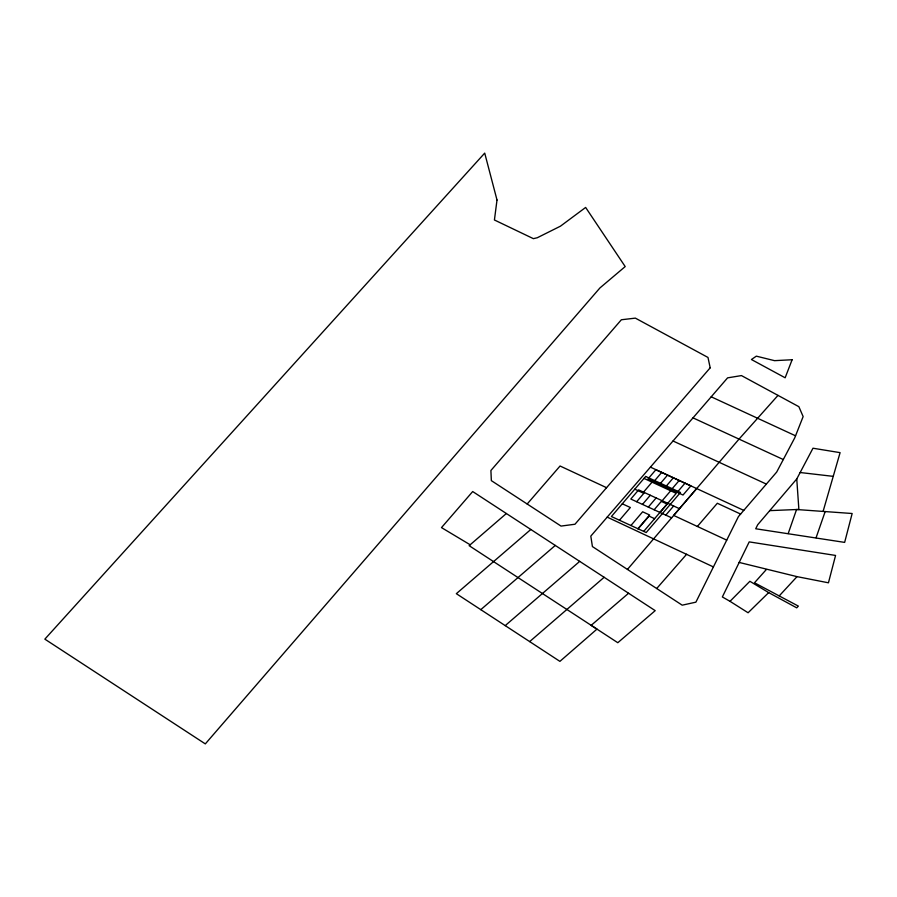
<?xml version="1.0" encoding="UTF-8"?>
<svg xmlns="http://www.w3.org/2000/svg" width="897" height="897" viewBox="0 0 897 897"><rect width="100%" height="100%" fill="white"/><g stroke="black" fill="none" stroke-linecap="round" stroke-linejoin="round"><path stroke-width="1.35" d="M823.098 511.391L840.097 452.649L812.985 448.22L796.76 478.942L757.707 524.734L755.711 528.77L844.649 542.393L852.15 513.51L796.558 509.518L788.194 533.569M816.091 537.718L825.184 511.525M619.479 520.238L630.356 507.511L622.294 503.811M652.063 482.138L642.869 492.89L634.807 489.179M636.646 501.715L644.472 492.576M653.857 481.599L661.672 472.461M642.476 504.406L650.303 495.256M659.687 484.29L667.514 475.141M630.927 525.507L642.656 511.795L649.663 515.013L637.924 528.737M648.318 507.085L656.133 497.947M665.518 486.97L673.344 477.832M654.148 509.765L661.964 500.627M671.36 489.65L679.175 480.512M638.137 528.826L649.024 516.111L654.597 518.668M670.687 490.782L661.538 501.479L667.11 504.047M643.71 531.394L676.248 493.35L644.012 478.415M659.979 512.456L667.805 503.307M677.19 492.341L685.005 483.191M665.809 515.136L673.636 505.998M696.677 488.562L627.44 569.427M713.407 566.926L607.202 517.12L727.59 377.861L741.46 375.585L798.868 406.689L803.14 416.578L794.753 437.826L776.69 472.057L738.422 516.605L695.893 602.167L682.202 605.172L592.412 546.565L590.809 536.114L607.224 517.12M697.361 526.461L717.331 503.262L740.608 514.059M527.178 504.002L560.064 466.003L606.563 487.688M656.694 588.533L686.676 554.2M766.341 569.528L754.478 582.781L798.364 606.103L796.715 607.83L768.684 592.603L749.87 581.29L730.012 601.326L722.354 596.953L749.208 541.889L835.567 555.445L828.447 582.803L797.029 576.636L739.061 562.408M778.002 395.386L738.993 439.149L673.669 515.427L726.727 540.129M779.201 595.922L797.029 576.636M768.684 592.603L748.087 612.763L730.012 601.326M529.667 641.602L604.141 577.298L655.202 610.644L617.798 642.712L469.142 545.668L506.357 513.521M480.792 609.657L555.277 545.432M530.822 529.477L456.338 593.679L505.213 625.613L579.709 561.376L604.141 577.298M628.562 593.253L591.168 625.344L596.976 629.111L559.907 661.369L505.213 625.613M769.716 510.64L798.868 509.429L796.76 478.942M800.158 472.517L833.156 476.352M766.352 484.088L673.019 440.988M783.294 459.533L693.011 417.867M679.466 508.677L638.63 489.885L630.815 499.035L671.651 517.827M711.209 396.81L795.549 435.807M650.437 467.124L743.759 510.393M470.163 544.782L441.492 527.604L472.697 491.545L579.709 561.376M497.005 199.997L494.426 219.989L533.379 238.658L537.281 237.739L560.468 226.167L585.64 207.442L625.198 266.577L599.925 287.948L205.312 743.893L44.85 639.146L484.716 153.107L497.005 199.997M792.118 359.742L785.144 377.783L751.428 359.518L756.339 356.154L774.526 360.661L792.118 359.742M645.683 476.453L611.406 516.526L646.199 532.538L680.475 492.475L645.683 476.453M655.842 469.77L648.026 478.92L683.021 495.021L690.847 485.882L655.842 469.77M710.189 367.815L574.966 524.24L561.029 526.079L491.343 480.635L490.906 470.488L621.363 319.758L635.368 318.132L707.991 357.455L710.189 367.815"/></g></svg>
